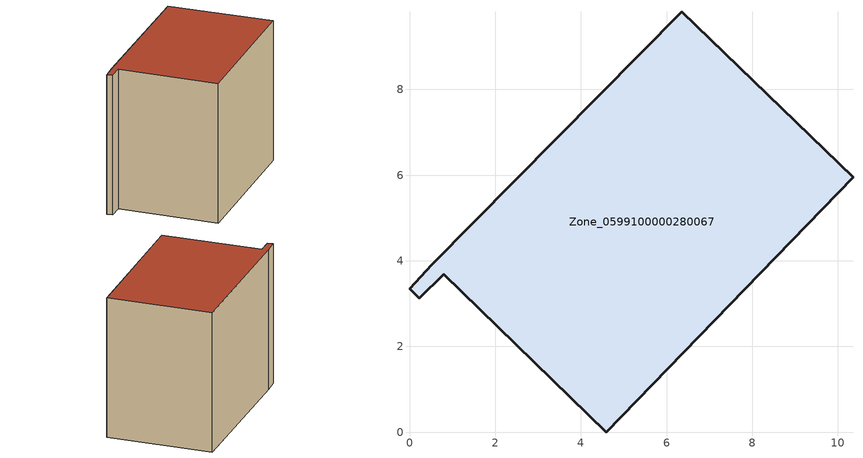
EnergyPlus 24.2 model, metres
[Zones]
Zone_0599100000280067
 floor ground (C_G): 6.35,9.81 10.35,5.95 4.59,0 0.8,3.69 0.23,3.13 0,3.35 0.52,3.91 z0
 wall outside (C_F): 0.23,3.13 0.8,3.69 4.59,0 10.35,5.95 6.35,9.81 0.52,3.91 0,3.35 0.23,3.13 z0:7.59
 roof outside (C_R): 6.35,9.81 0.52,3.91 0,3.35 0.23,3.13 0.8,3.69 4.59,0 10.35,5.95 z7.59
[BUILDING]
Pand.0599100000280067: North Axis=0; Terrain=City; Loads Convergence Tolerance Value=0.04; Temperature Convergence Tolerance Value=0.4; Solar Distribution=FullExterior; Maximum Number of Warmup Days=25; Minimum Number of Warmup Days=1
[Site:Location]
Rotterdam.The.Hague.AP_ZH_NLD Design_Conditions: Latitude=51.96; Longitude=4.45; Time Zone=1; Elevation=-4.5
[SITE:GROUNDTEMPERATURE:BUILDINGSURFACE]
18, 18, 18, 18, 18, 18, 18, 18, 18, 18, 18, 18
[MATERIAL] Thermal Absorptance=0.9; Solar Absorptance=0.7; Visible Absorptance=0.7
Name | Roughness | Thickness | Conductivity | Density | Specific Heat
G.TI.1946 | MediumSmooth | 0.15 | 1 | 540 | 1210
F.TI.1946 | Rough | 0.3 | 0.857143 | 1920 | 840
R.TI.1946 | MediumRough | 0.2 | 0.1 | 1500 | 1000
[CONSTRUCTION]
C_G: G.TI.1946
C_F: F.TI.1946
C_R: R.TI.1946
[ZONE]
Zone_0599100000280067: Type=1; Multiplier=1; Ceiling Height=Autocalculate; Volume=Autocalculate; Floor Area=autocalculate; Part of Total Floor Area=Yes
[ZONEINFILTRATION:DESIGNFLOWRATE]
Infil_Zone_0599100000280067: Zone or ZoneList or Space or SpaceList=Zone_0599100000280067; Schedule=AlwaysOn; Design Flow Rate Calculation Method=Flow/Area; Flow Rate per Floor Area=0.003; Constant Term Coefficient=1; Temperature Term Coefficient=0; Velocity Term Coefficient=0; Velocity Squared Term Coefficient=0
[HVACTEMPLATE:ZONE:IDEALLOADSAIRSYSTEM]
Zone_0599100000280067: Maximum Heating Supply Air Temperature=50; Minimum Cooling Supply Air Temperature=13; Maximum Heating Supply Air Humidity Ratio=0.0156; Minimum Cooling Supply Air Humidity Ratio=0.0077; Heating Limit=NoLimit; Cooling Limit=NoLimit; Dehumidification Control Type=ConstantSensibleHeatRatio; Cooling Sensible Heat Ratio=0.7; Dehumidification Setpoint=60; Humidification Control Type=None; Humidification Setpoint=30; Outdoor Air Method=None; Outdoor Air Flow Rate per Person=0.00944; Outdoor Air Flow Rate per Zone Floor Area=0; Outdoor Air Flow Rate per Zone=0; Demand Controlled Ventilation Type=None; Outdoor Air Economizer Type=NoEconomizer; Heat Recovery Type=None; Sensible Heat Recovery Effectiveness=0.7; Latent Heat Recovery Effectiveness=0.65
[ZONECONTROL:THERMOSTAT]
ThermostatControl_Zone_0599100000280067: Zone or ZoneList=Zone_0599100000280067; Control Type Schedule=DualSetpointControlType; Control 1=Thermostat_Zone_0599100000280067; Temperature Difference Between Cutout And Setpoint=0
[THERMOSTATSETPOINT:DUALSETPOINT]
Thermostat_Zone_0599100000280067: Heating Setpoint Temperature Schedule=HeatingSetpoint_Zone_0599100000280067; Cooling Setpoint Temperature Schedule=CoolingSetpoint_Zone_0599100000280067
[SCHEDULE:COMPACT]
HeatingSetpoint_Zone_0599100000280067: Through: 12/31, For: AllDays, Until: 24:00, 21
CoolingSetpoint_Zone_0599100000280067: Through: 12/31, For: AllDays, Until: 24:00, 24
DualSetpointControlType: Through: 12/31, For: AllDays, Until: 24:00, 4
AlwaysOn: Through: 12/31, For: AllDays, Until: 24:00, 1
